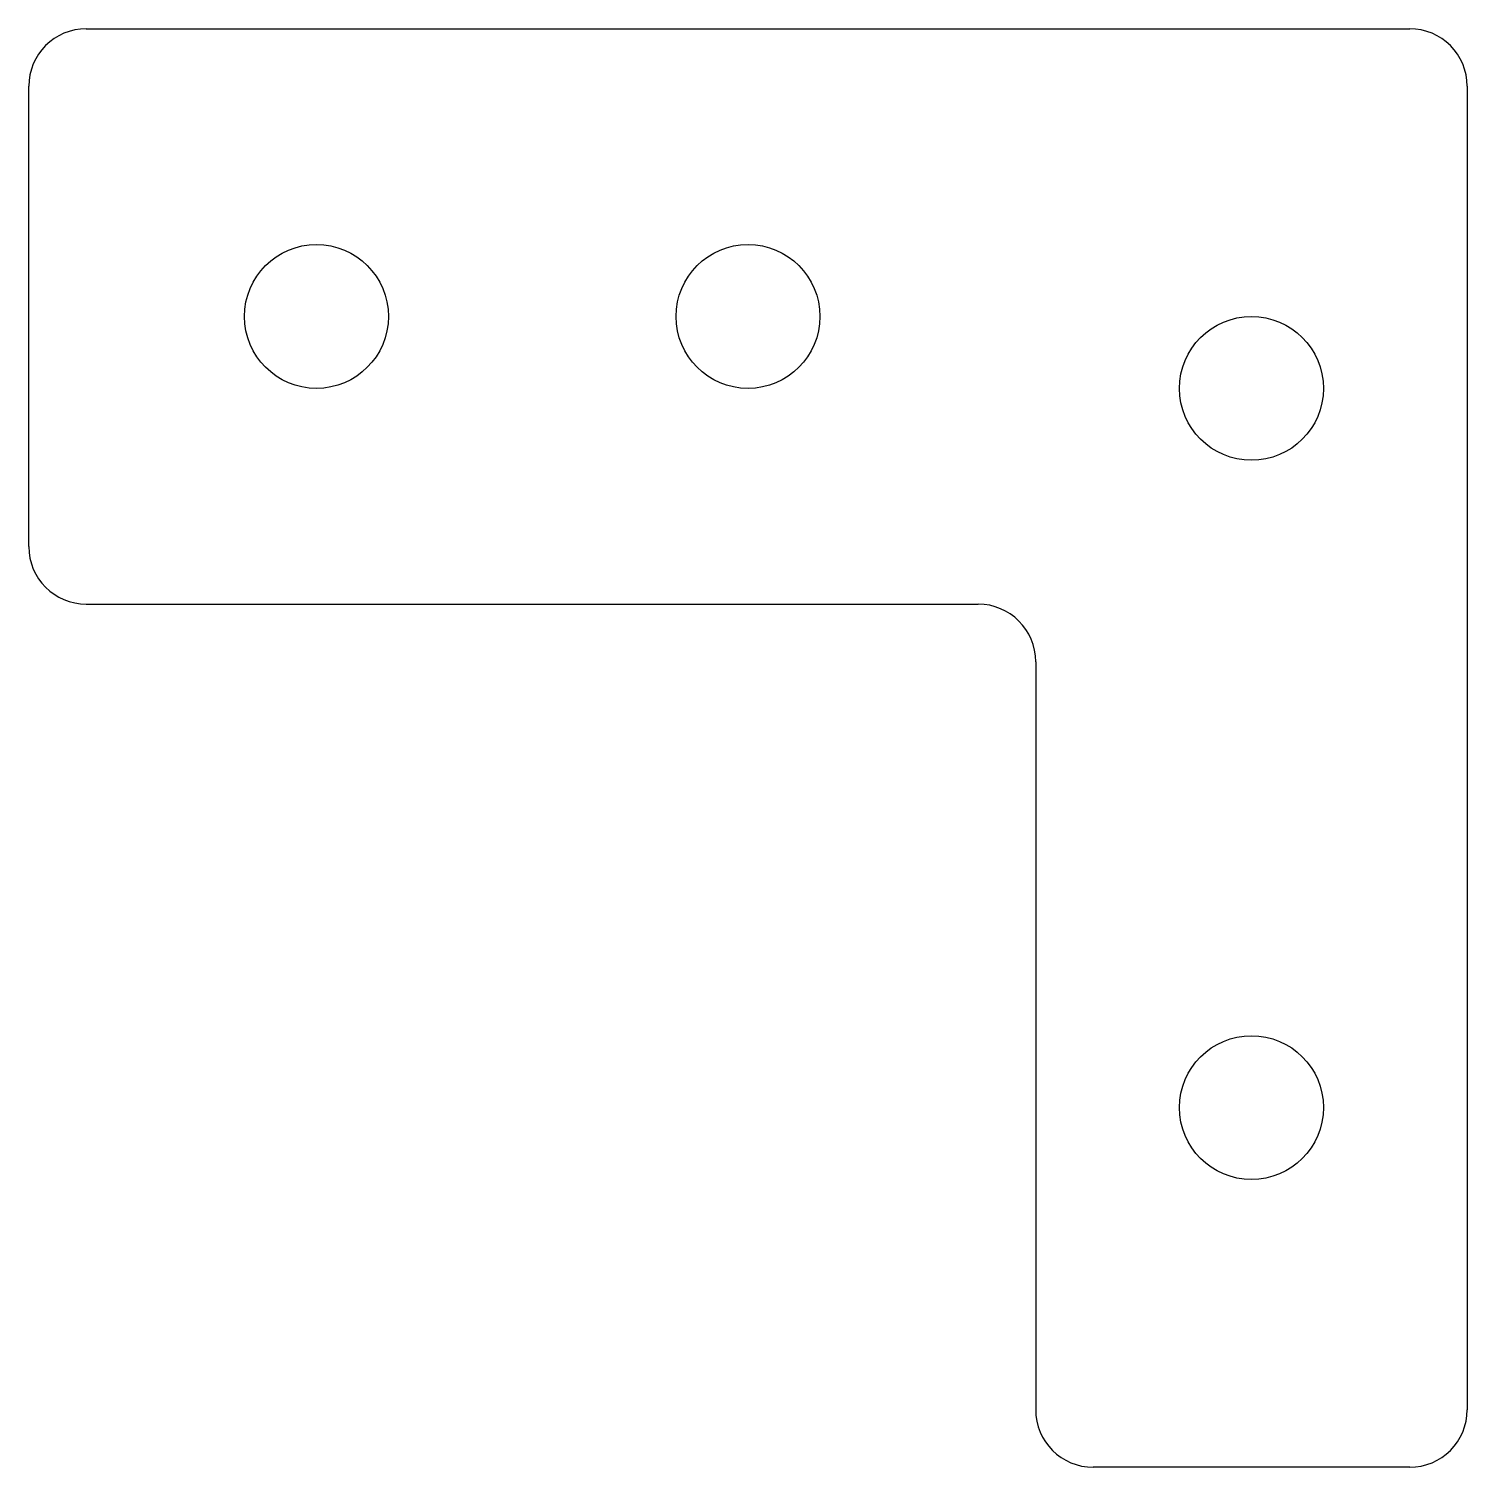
# Model space of a CAD drawing. Header units: millimetres. Extents: x 0 to 50, y -30 to 20.
import ezdxf

# ---------------------------------------------------------------- set-up
doc = ezdxf.new("R2010")
doc.units = ezdxf.units.MM

msp = doc.modelspace()

# ---------------------------------------------------------------- linework, layer by layer
at = {"color": 7, "linetype": 'Continuous', "lineweight": 25}
for p, q in [((2, 20), (48, 20)), ((0, 2), (0, 18)), ((50, 18), (50, -28)), ((2, 0), (33, 0)), ((35, -2), (35, -28)), ((48, -30), (37, -30))]:
    msp.add_line(p, q, dxfattribs=at)
for centre in [(10, 10), (25, 10), (42.5, 7.5), (42.5, -17.5)]:
    msp.add_circle(centre, 2.5, dxfattribs=at)
for centre, start, end in [((2, 18), 90, 180), ((48, 18), 0, 90), ((2, 2), 180, 270), ((33, -2), 0, 90), ((37, -28), 180, 270), ((48, -28), 270, 0)]:
    msp.add_arc(centre, 2, start, end, dxfattribs=at)

doc.saveas('drawing.dxf')
